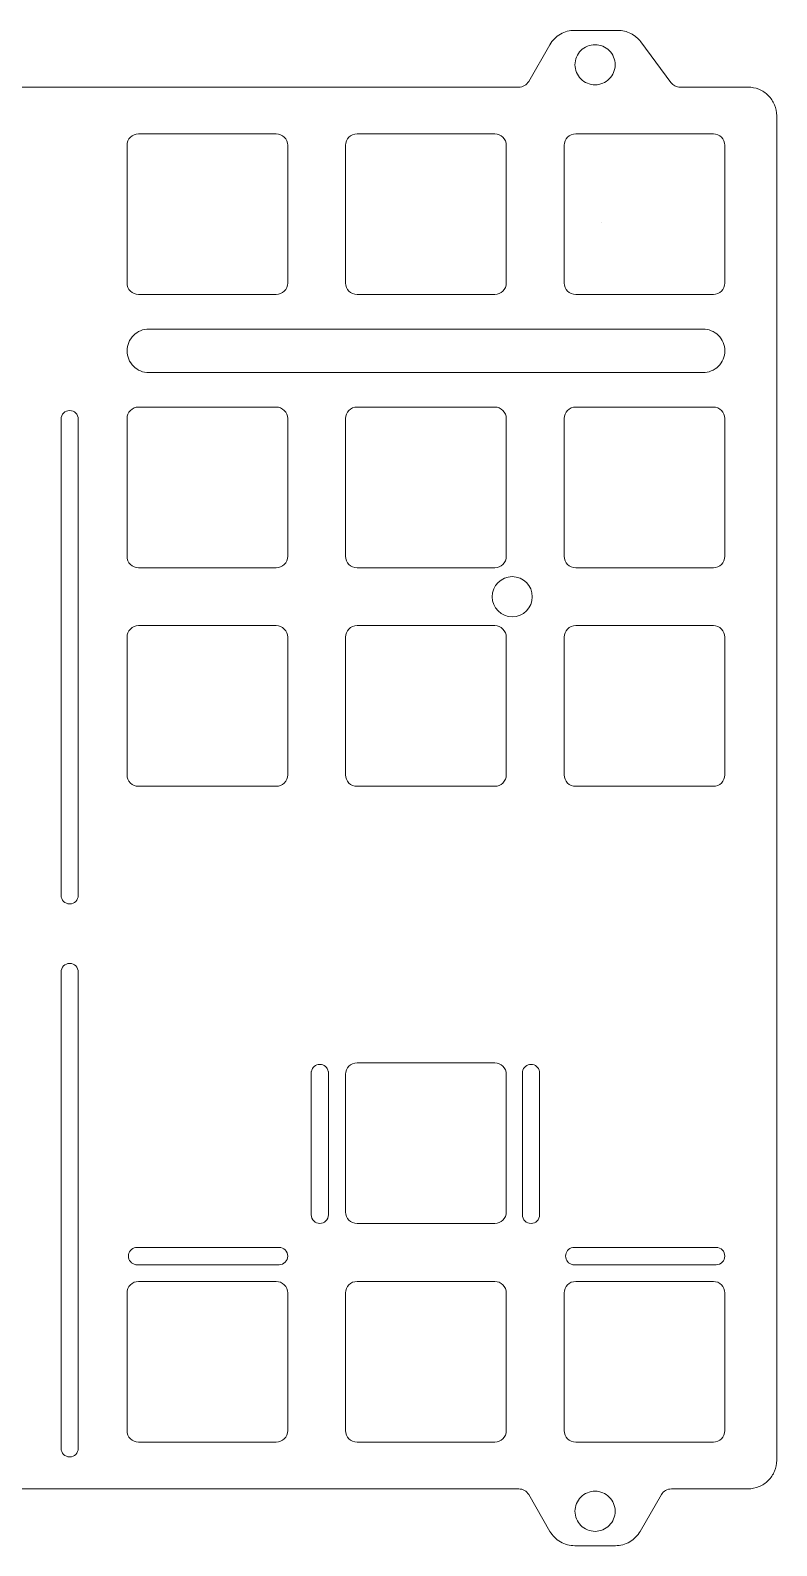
# Model space of a CAD drawing. Header units: millimetres. Extents: x -176 to 176, y -68 to 66.
# Drawn here: x 110.8 to 175.9, y -66.1 to 65.9 of the extents above; entities that cross this region are included whole.
import ezdxf

# ---------------------------------------------------------------- set-up
doc = ezdxf.new("R2010")
doc.units = ezdxf.units.MM

msp = doc.modelspace()

# ---------------------------------------------------------------- linework, layer by layer
at = {"color": 252, "linetype": 'Continuous', "lineweight": 13}
for p, q in [((158.28, 65.93), (162.04, 65.93)), ((158.28, 65.93, -1.5), (162.04, 65.93, -1.5)), ((158.28, 65.93, -1.5), (158.28, 65.93)), ((162.04, 65.93, -1.5), (162.04, 65.93)), ((164.05, 64.92, -1.5), (166.66, 61.39, -1.5)), ((164.05, 64.92, -1.5), (164.05, 64.92)), ((164.05, 64.92), (166.66, 61.39)), ((154.27, 61.48), (156.11, 64.68)), ((154.27, 61.48, -1.5), (156.11, 64.68, -1.5)), ((156.11, 64.68, -1.5), (156.11, 64.68)), ((158.3, 62.93, -1.5), (158.3, 62.93)), ((161.8, 62.93), (161.8, 62.93, -1.5)), ((86.69, 60.98), (119.55, 60.98)), ((119.55, 60.98), (153.4, 60.98)), ((119.55, 60.98, -1.5), (119.55, 60.98)), ((119.55, 60.98, -1.5), (153.4, 60.98, -1.5)), ((153.4, 60.98, -1.5), (153.4, 60.98)), ((154.27, 61.48, -1.5), (154.27, 61.48)), ((166.66, 61.39, -1.5), (166.66, 61.39)), ((167.46, 60.98), (173.38, 60.98)), ((167.46, 60.98, -1.5), (167.46, 60.98)), ((167.46, 60.98, -1.5), (173.38, 60.98, -1.5)), ((173.38, 60.98, -1.5), (173.38, 60.98)), ((175.88, 58.48, -1.5), (175.88, -58.68, -1.5)), ((175.88, 58.48, -1.5), (175.88, 58.48)), ((120.26, 56.91, -1.5), (132.26, 56.91, -1.5)), ((120.26, 56.91), (120.26, 56.91, -1.5)), ((132.26, 56.91), (120.26, 56.91)), ((132.26, 56.91), (132.26, 56.91, -1.5)), ((139.31, 56.91, -1.5), (151.31, 56.91, -1.5)), ((139.31, 56.91), (139.31, 56.91, -1.5)), ((151.31, 56.91), (139.31, 56.91)), ((151.31, 56.91), (151.31, 56.91, -1.5)), ((158.36, 56.91), (158.36, 56.91, -1.5)), ((170.36, 56.91), (158.36, 56.91)), ((158.36, 56.91, -1.5), (170.36, 56.91, -1.5)), ((170.36, 56.91), (170.36, 56.91, -1.5)), ((119.26, 55.91), (119.26, 55.91, -1.5)), ((119.26, 55.91), (119.26, 43.91)), ((119.26, 43.91, -1.5), (119.26, 55.91, -1.5)), ((133.26, 55.91), (133.26, 55.91, -1.5)), ((133.26, 43.91), (133.26, 55.91)), ((133.26, 55.91, -1.5), (133.26, 43.91, -1.5)), ((138.31, 43.91, -1.5), (138.31, 55.91, -1.5)), ((138.31, 55.91), (138.31, 55.91, -1.5)), ((138.31, 55.91), (138.31, 43.91)), ((152.31, 43.91), (152.31, 55.91)), ((152.31, 55.91), (152.31, 55.91, -1.5)), ((152.31, 55.91, -1.5), (152.31, 43.91, -1.5)), ((157.36, 43.91, -1.5), (157.36, 55.91, -1.5)), ((157.36, 55.91), (157.36, 43.91)), ((157.36, 55.91), (157.36, 55.91, -1.5)), ((171.36, 55.91, -1.5), (171.36, 43.91, -1.5)), ((171.36, 43.91), (171.36, 55.91)), ((171.36, 55.91), (171.36, 55.91, -1.5)), ((160.64, 49.19, -0.38), (160.64, 49.19, -1.88)), ((119.26, 43.91), (119.26, 43.91, -1.5)), ((133.26, 43.91), (133.26, 43.91, -1.5)), ((138.31, 43.91), (138.31, 43.91, -1.5)), ((152.31, 43.91), (152.31, 43.91, -1.5)), ((157.36, 43.91), (157.36, 43.91, -1.5)), ((171.36, 43.91), (171.36, 43.91, -1.5)), ((132.26, 42.91, -1.5), (120.26, 42.91, -1.5)), ((120.26, 42.91), (120.26, 42.91, -1.5)), ((120.26, 42.91), (132.26, 42.91)), ((132.26, 42.91), (132.26, 42.91, -1.5)), ((139.31, 42.91), (139.31, 42.91, -1.5)), ((139.31, 42.91), (151.31, 42.91)), ((151.31, 42.91, -1.5), (139.31, 42.91, -1.5)), ((151.31, 42.91), (151.31, 42.91, -1.5)), ((158.36, 42.91), (158.36, 42.91, -1.5)), ((158.36, 42.91), (170.36, 42.91)), ((170.36, 42.91, -1.5), (158.36, 42.91, -1.5)), ((170.36, 42.91), (170.36, 42.91, -1.5)), ((121.16, 39.9), (169.46, 39.9)), ((169.46, 39.9, -1.5), (121.16, 39.9, -1.5)), ((121.16, 39.9), (121.16, 39.9, -1.5)), ((169.46, 39.9), (169.46, 39.9, -1.5)), ((121.16, 36.1), (121.16, 36.1, -1.5)), ((121.16, 36.1, -1.5), (169.46, 36.1, -1.5)), ((169.46, 36.1), (121.16, 36.1)), ((169.46, 36.1), (169.46, 36.1, -1.5)), ((120.26, 33.1, -1.5), (132.26, 33.1, -1.5)), ((120.26, 33.1), (120.26, 33.1, -1.5)), ((132.26, 33.1), (120.26, 33.1)), ((132.26, 33.1), (132.26, 33.1, -1.5)), ((151.31, 33.1), (139.31, 33.1)), ((139.31, 33.1, -1.5), (151.31, 33.1, -1.5)), ((139.31, 33.1), (139.31, 33.1, -1.5)), ((151.31, 33.1), (151.31, 33.1, -1.5)), ((158.36, 33.1), (158.36, 33.1, -1.5)), ((170.36, 33.1), (158.36, 33.1)), ((158.36, 33.1, -1.5), (170.36, 33.1, -1.5)), ((170.36, 33.1), (170.36, 33.1, -1.5)), ((119.26, 32.1), (119.26, 20.1)), ((119.26, 20.1, -1.5), (119.26, 32.1, -1.5)), ((119.26, 32.1), (119.26, 32.1, -1.5)), ((133.26, 20.1), (133.26, 32.1)), ((133.26, 32.1), (133.26, 32.1, -1.5)), ((133.26, 32.1, -1.5), (133.26, 20.1, -1.5)), ((138.31, 32.1), (138.31, 32.1, -1.5)), ((138.31, 32.1), (138.31, 20.1)), ((138.31, 20.1, -1.5), (138.31, 32.1, -1.5)), ((152.31, 20.1), (152.31, 32.1)), ((152.31, 32.1), (152.31, 32.1, -1.5)), ((152.31, 32.1, -1.5), (152.31, 20.1, -1.5)), ((157.36, 32.1), (157.36, 20.1)), ((157.36, 20.1, -1.5), (157.36, 32.1, -1.5)), ((157.36, 32.1), (157.36, 32.1, -1.5)), ((171.36, 20.1), (171.36, 32.1)), ((171.36, 32.1, -1.5), (171.36, 20.1, -1.5)), ((171.36, 32.1), (171.36, 32.1, -1.5)), ((119.26, 20.1), (119.26, 20.1, -1.5)), ((133.26, 20.1), (133.26, 20.1, -1.5)), ((138.31, 20.1), (138.31, 20.1, -1.5)), ((152.31, 20.1), (152.31, 20.1, -1.5)), ((157.36, 20.1), (157.36, 20.1, -1.5)), ((171.36, 20.1), (171.36, 20.1, -1.5)), ((120.26, 19.1), (120.26, 19.1, -1.5)), ((120.26, 19.1), (132.26, 19.1)), ((132.26, 19.1, -1.5), (120.26, 19.1, -1.5)), ((132.26, 19.1), (132.26, 19.1, -1.5)), ((139.31, 19.1), (139.31, 19.1, -1.5)), ((139.31, 19.1), (151.31, 19.1)), ((151.31, 19.1, -1.5), (139.31, 19.1, -1.5)), ((151.31, 19.1), (151.31, 19.1, -1.5)), ((170.36, 19.1, -1.5), (158.36, 19.1, -1.5)), ((158.36, 19.1), (158.36, 19.1, -1.5)), ((158.36, 19.1), (170.36, 19.1)), ((170.36, 19.1), (170.36, 19.1, -1.5)), ((132.26, 14.05), (120.26, 14.05)), ((120.26, 14.05, -1.5), (132.26, 14.05, -1.5)), ((120.26, 14.05), (120.26, 14.05, -1.5)), ((132.26, 14.05), (132.26, 14.05, -1.5)), ((139.31, 14.05), (139.31, 14.05, -1.5)), ((151.31, 14.05), (139.31, 14.05)), ((139.31, 14.05, -1.5), (151.31, 14.05, -1.5)), ((151.31, 14.05), (151.31, 14.05, -1.5)), ((158.36, 14.05, -1.5), (170.36, 14.05, -1.5)), ((158.36, 14.05), (158.36, 14.05, -1.5)), ((170.36, 14.05), (158.36, 14.05)), ((170.36, 14.05), (170.36, 14.05, -1.5)), ((119.26, 1.05, -1.5), (119.26, 13.05, -1.5)), ((119.26, 13.05), (119.26, 13.05, -1.5)), ((119.26, 13.05), (119.26, 1.05)), ((133.26, 1.05), (133.26, 13.05)), ((133.26, 13.05), (133.26, 13.05, -1.5)), ((133.26, 13.05, -1.5), (133.26, 1.05, -1.5)), ((138.31, 13.05), (138.31, 13.05, -1.5)), ((138.31, 1.05, -1.5), (138.31, 13.05, -1.5)), ((138.31, 13.05), (138.31, 1.05)), ((152.31, 1.05), (152.31, 13.05)), ((152.31, 13.05), (152.31, 13.05, -1.5)), ((152.31, 13.05, -1.5), (152.31, 1.05, -1.5)), ((157.36, 13.05), (157.36, 1.05)), ((157.36, 1.05, -1.5), (157.36, 13.05, -1.5)), ((157.36, 13.05), (157.36, 13.05, -1.5)), ((171.36, 1.05), (171.36, 13.05)), ((171.36, 13.05), (171.36, 13.05, -1.5)), ((171.36, 13.05, -1.5), (171.36, 1.05, -1.5)), ((119.26, 1.05), (119.26, 1.05, -1.5)), ((120.26, 0.05), (120.26, 0.05, -1.5)), ((120.26, 0.05), (132.26, 0.05)), ((132.26, 0.05, -1.5), (120.26, 0.05, -1.5)), ((132.26, 0.05), (132.26, 0.05, -1.5)), ((133.26, 1.05), (133.26, 1.05, -1.5)), ((138.31, 1.05), (138.31, 1.05, -1.5)), ((139.31, 0.05), (139.31, 0.05, -1.5)), ((139.31, 0.05), (151.31, 0.05)), ((151.31, 0.05, -1.5), (139.31, 0.05, -1.5)), ((151.31, 0.05), (151.31, 0.05, -1.5)), ((152.31, 1.05), (152.31, 1.05, -1.5)), ((157.36, 1.05), (157.36, 1.05, -1.5)), ((170.36, 0.05, -1.5), (158.36, 0.05, -1.5)), ((158.36, 0.05), (158.36, 0.05, -1.5)), ((158.36, 0.05), (170.36, 0.05)), ((170.36, 0.05), (170.36, 0.05, -1.5)), ((171.36, 1.05), (171.36, 1.05, -1.5)), ((138.31, -25.05), (138.31, -25.05, -1.5)), ((138.31, -37.05, -1.5), (138.31, -25.05, -1.5)), ((138.31, -25.05), (138.31, -37.05)), ((139.31, -24.05), (139.31, -24.05, -1.5)), ((151.31, -24.05), (139.31, -24.05)), ((139.31, -24.05, -1.5), (151.31, -24.05, -1.5)), ((151.31, -24.05), (151.31, -24.05, -1.5)), ((152.31, -25.05, -1.5), (152.31, -37.05, -1.5)), ((152.31, -37.05), (152.31, -25.05)), ((152.31, -25.05), (152.31, -25.05, -1.5)), ((138.31, -37.05), (138.31, -37.05, -1.5)), ((151.31, -38.05, -1.5), (139.31, -38.05, -1.5)), ((139.31, -38.05), (139.31, -38.05, -1.5)), ((139.31, -38.05), (151.31, -38.05)), ((151.31, -38.05), (151.31, -38.05, -1.5)), ((152.31, -37.05), (152.31, -37.05, -1.5)), ((175.88, -42.12), (175.88, -58.68)), ((175.88, -42.12, -1.5), (175.88, -42.12)), ((120.26, -43.1), (120.26, -43.1, -1.5)), ((120.26, -43.1, -1.5), (132.26, -43.1, -1.5)), ((132.26, -43.1), (120.26, -43.1)), ((132.26, -43.1), (132.26, -43.1, -1.5)), ((139.31, -43.1, -1.5), (151.31, -43.1, -1.5)), ((151.31, -43.1), (139.31, -43.1)), ((139.31, -43.1), (139.31, -43.1, -1.5)), ((151.31, -43.1), (151.31, -43.1, -1.5)), ((158.36, -43.1, -1.5), (170.36, -43.1, -1.5)), ((158.36, -43.1), (158.36, -43.1, -1.5)), ((170.36, -43.1), (158.36, -43.1)), ((170.36, -43.1), (170.36, -43.1, -1.5)), ((119.26, -56.1, -1.5), (119.26, -44.1, -1.5)), ((119.26, -44.1), (119.26, -44.1, -1.5)), ((119.26, -44.1), (119.26, -56.1)), ((133.26, -44.1, -1.5), (133.26, -56.1, -1.5)), ((133.26, -56.1), (133.26, -44.1)), ((133.26, -44.1), (133.26, -44.1, -1.5)), ((138.31, -44.1), (138.31, -56.1)), ((138.31, -56.1, -1.5), (138.31, -44.1, -1.5)), ((138.31, -44.1), (138.31, -44.1, -1.5)), ((152.31, -44.1, -1.5), (152.31, -56.1, -1.5)), ((152.31, -56.1), (152.31, -44.1)), ((152.31, -44.1), (152.31, -44.1, -1.5)), ((157.36, -44.1), (157.36, -44.1, -1.5)), ((157.36, -56.1, -1.5), (157.36, -44.1, -1.5)), ((157.36, -44.1), (157.36, -56.1)), ((171.36, -44.1, -1.5), (171.36, -56.1, -1.5)), ((171.36, -56.1), (171.36, -44.1)), ((171.36, -44.1), (171.36, -44.1, -1.5)), ((119.26, -56.1), (119.26, -56.1, -1.5)), ((133.26, -56.1), (133.26, -56.1, -1.5)), ((138.31, -56.1), (138.31, -56.1, -1.5)), ((152.31, -56.1), (152.31, -56.1, -1.5)), ((157.36, -56.1), (157.36, -56.1, -1.5)), ((171.36, -56.1), (171.36, -56.1, -1.5)), ((120.26, -57.1), (120.26, -57.1, -1.5)), ((120.26, -57.1), (132.26, -57.1)), ((132.26, -57.1, -1.5), (120.26, -57.1, -1.5)), ((132.26, -57.1), (132.26, -57.1, -1.5)), ((139.31, -57.1), (139.31, -57.1, -1.5)), ((151.31, -57.1, -1.5), (139.31, -57.1, -1.5)), ((139.31, -57.1), (151.31, -57.1)), ((151.31, -57.1), (151.31, -57.1, -1.5)), ((158.36, -57.1), (170.36, -57.1)), ((158.36, -57.1), (158.36, -57.1, -1.5)), ((170.36, -57.1, -1.5), (158.36, -57.1, -1.5)), ((170.36, -57.1), (170.36, -57.1, -1.5)), ((175.88, -58.68, -1.5), (175.88, -58.68)), ((153.4, -61.18, -1.5), (86.7, -61.18, -1.5)), ((153.4, -61.18), (86.7, -61.18)), ((153.4, -61.18, -1.5), (153.4, -61.18)), ((156.12, -64.88, -1.5), (154.27, -61.68, -1.5)), ((156.12, -64.88), (154.27, -61.68)), ((154.27, -61.68, -1.5), (154.27, -61.68)), ((165.83, -61.68), (163.98, -64.88)), ((165.83, -61.68, -1.5), (163.98, -64.88, -1.5)), ((165.83, -61.68, -1.5), (165.83, -61.68)), ((166.7, -61.18, -1.5), (166.7, -61.18)), ((173.38, -61.18, -1.5), (166.7, -61.18, -1.5)), ((173.38, -61.18), (166.7, -61.18)), ((173.38, -61.18, -1.5), (173.38, -61.18)), ((158.3, -63.13), (158.3, -63.13, -1.5)), ((161.8, -63.13, -1.5), (161.8, -63.13)), ((156.12, -64.88, -1.5), (156.12, -64.88)), ((163.98, -64.88, -1.5), (163.98, -64.88)), ((161.82, -66.13, -1.5), (158.28, -66.13, -1.5)), ((161.82, -66.13), (158.28, -66.13)), ((158.28, -66.13, -1.5), (158.28, -66.13)), ((161.82, -66.13, -1.5), (161.82, -66.13))]:
    msp.add_line(p, q, dxfattribs=at)
at = {"lineweight": 18}
for points in [[(113.51, 32.05), (113.51, -9.45)], [(115.01, 32.05), (115.01, -9.45)], [(135.31, -24.8), (135.31, -37.3)], [(136.81, -24.8), (136.81, -37.3)], [(153.72, -24.8), (153.72, -37.3)], [(155.22, -24.8), (155.22, -37.3)], [(120.01, -40.14), (132.51, -40.14)], [(158.11, -40.14), (170.61, -40.14)], [(120.01, -41.64), (132.51, -41.64)], [(158.11, -41.64), (170.61, -41.64)]]:
    msp.add_lwpolyline(points, dxfattribs=at)
at = {"lineweight": 18, "elevation": 1.5}
for points in [[(113.51, -16.14), (113.51, -57.64)], [(115.01, -16.14), (115.01, -57.64)]]:
    msp.add_lwpolyline(points, dxfattribs=at)
at = {"lineweight": 18}
msp.add_circle((152.83, 16.57), 1.75, dxfattribs=at)
for centre, start, end in [((114.26, 32.05), 359.994, 179.994), ((114.26, -9.45), 180, 0), ((114.26, -16.14, 1.5), 359.994, 179.994), ((136.06, -24.93), 9.637, 170.363), ((154.47, -24.93), 9.637, 170.363), ((136.06, -37.3), 180, 0), ((154.47, -37.3), 180, 0), ((120.13, -40.89), 99.637, 260.363), ((132.51, -40.89), 270, 90), ((158.23, -40.89), 99.637, 260.363), ((170.61, -40.89), 270, 90), ((114.26, -57.64, 1.5), 180, 0)]:
    msp.add_arc(centre, 0.75, start, end, dxfattribs=at)
at = {"color": 252, "linetype": 'Continuous', "lineweight": 13}
for points, knots in [([(156.11, 64.68, -1.5), (156.33, 65.06, -1.5), (156.65, 65.38, -1.5), (157.41, 65.82, -1.5), (157.84, 65.93, -1.5), (158.28, 65.93, -1.5)], [0, 0, 0, 0, 0.5, 0.5, 1, 1, 1, 1]), ([(156.11, 64.68), (156.33, 65.06), (156.65, 65.38), (157.41, 65.82), (157.84, 65.93), (158.28, 65.93)], [0, 0, 0, 0, 0.5, 0.5, 1, 1, 1, 1]), ([(162.04, 65.93, -1.5), (162.42, 65.93, -1.5), (162.81, 65.84, -1.5), (163.51, 65.49, -1.5), (163.81, 65.23, -1.5), (164.05, 64.92, -1.5)], [0, 0, 0, 0, 0.5, 0.5, 1, 1, 1, 1]), ([(162.04, 65.93), (162.42, 65.93), (162.81, 65.84), (163.51, 65.49), (163.81, 65.23), (164.05, 64.92)], [0, 0, 0, 0, 0.5, 0.5, 1, 1, 1, 1]), ([(158.3, 62.93, -1.5), (158.3, 63.16, -1.5), (158.35, 63.39, -1.5), (158.52, 63.81, -1.5), (158.65, 64.01, -1.5), (158.97, 64.33, -1.5), (159.17, 64.46, -1.5), (159.59, 64.64, -1.5), (159.82, 64.68, -1.5), (160.28, 64.68, -1.5), (160.51, 64.64, -1.5), (160.93, 64.46, -1.5), (161.13, 64.33, -1.5), (161.45, 64.01, -1.5), (161.58, 63.81, -1.5), (161.75, 63.39, -1.5), (161.8, 63.16, -1.5), (161.8, 62.93, -1.5)], [0, 0, 0, 0, 0.125, 0.125, 0.25, 0.25, 0.375, 0.375, 0.5, 0.5, 0.625, 0.625, 0.75, 0.75, 0.875, 0.875, 1, 1, 1, 1]), ([(161.8, 62.93), (161.8, 63.16), (161.75, 63.39), (161.58, 63.81), (161.45, 64.01), (161.13, 64.33), (160.93, 64.46), (160.51, 64.64), (160.28, 64.68), (159.82, 64.68), (159.59, 64.64), (159.17, 64.46), (158.97, 64.33), (158.65, 64.01), (158.52, 63.81), (158.35, 63.39), (158.3, 63.16), (158.3, 62.93)], [0, 0, 0, 0, 0.125, 0.125, 0.25, 0.25, 0.375, 0.375, 0.5, 0.5, 0.625, 0.625, 0.75, 0.75, 0.875, 0.875, 1, 1, 1, 1]), ([(158.3, 62.93), (158.3, 62.7), (158.35, 62.48), (158.52, 62.05), (158.65, 61.86), (158.97, 61.53), (159.17, 61.4), (159.59, 61.23), (159.82, 61.18), (160.28, 61.18), (160.51, 61.23), (160.93, 61.4), (161.13, 61.53), (161.45, 61.86), (161.58, 62.05), (161.75, 62.48), (161.8, 62.7), (161.8, 62.93)], [0, 0, 0, 0, 0.125, 0.125, 0.25, 0.25, 0.375, 0.375, 0.5, 0.5, 0.625, 0.625, 0.75, 0.75, 0.875, 0.875, 1, 1, 1, 1]), ([(161.8, 62.93, -1.5), (161.8, 62.7, -1.5), (161.75, 62.48, -1.5), (161.58, 62.05, -1.5), (161.45, 61.86, -1.5), (161.13, 61.53, -1.5), (160.93, 61.4, -1.5), (160.51, 61.23, -1.5), (160.28, 61.18, -1.5), (159.82, 61.18, -1.5), (159.59, 61.23, -1.5), (159.17, 61.4, -1.5), (158.97, 61.53, -1.5), (158.65, 61.86, -1.5), (158.52, 62.05, -1.5), (158.35, 62.48, -1.5), (158.3, 62.7, -1.5), (158.3, 62.93, -1.5)], [0, 0, 0, 0, 0.125, 0.125, 0.25, 0.25, 0.375, 0.375, 0.5, 0.5, 0.625, 0.625, 0.75, 0.75, 0.875, 0.875, 1, 1, 1, 1]), ([(153.4, 60.98), (153.58, 60.98), (153.75, 61.03), (154.05, 61.2), (154.18, 61.33), (154.27, 61.48)], [0, 0, 0, 0, 0.5, 0.5, 1, 1, 1, 1]), ([(153.4, 60.98, -1.5), (153.58, 60.98, -1.5), (153.75, 61.03, -1.5), (154.05, 61.2, -1.5), (154.18, 61.33, -1.5), (154.27, 61.48, -1.5)], [0, 0, 0, 0, 0.5, 0.5, 1, 1, 1, 1]), ([(166.66, 61.39), (166.75, 61.26), (166.87, 61.16), (167.15, 61.02), (167.31, 60.98), (167.46, 60.98)], [0, 0, 0, 0, 0.5, 0.5, 1, 1, 1, 1]), ([(166.66, 61.39, -1.5), (166.75, 61.26, -1.5), (166.87, 61.16, -1.5), (167.15, 61.02, -1.5), (167.31, 60.98, -1.5), (167.46, 60.98, -1.5)], [0, 0, 0, 0, 0.5, 0.5, 1, 1, 1, 1]), ([(173.38, 60.98, -1.5), (173.7, 60.98, -1.5), (174.03, 60.92, -1.5), (174.64, 60.67, -1.5), (174.91, 60.48, -1.5), (175.38, 60.02, -1.5), (175.56, 59.74, -1.5), (175.81, 59.14, -1.5), (175.88, 58.81, -1.5), (175.88, 58.48, -1.5)], [0, 0, 0, 0, 0.25, 0.25, 0.5, 0.5, 0.75, 0.75, 1, 1, 1, 1]), ([(173.38, 60.98), (173.7, 60.98), (174.03, 60.92), (174.64, 60.67), (174.91, 60.48), (175.38, 60.02), (175.56, 59.74), (175.81, 59.14), (175.88, 58.81), (175.88, 58.48)], [0, 0, 0, 0, 0.25, 0.25, 0.5, 0.5, 0.75, 0.75, 1, 1, 1, 1]), ([(119.26, 55.91, -1.5), (119.26, 56.17, -1.5), (119.36, 56.43, -1.5), (119.73, 56.8, -1.5), (119.99, 56.91, -1.5), (120.26, 56.91, -1.5)], [0, 0, 0, 0, 0.5, 0.5, 1, 1, 1, 1]), ([(120.26, 56.91), (119.99, 56.91), (119.73, 56.8), (119.36, 56.43), (119.26, 56.17), (119.26, 55.91)], [0, 0, 0, 0, 0.5, 0.5, 1, 1, 1, 1]), ([(133.26, 55.91), (133.26, 56.17), (133.15, 56.43), (132.78, 56.8), (132.52, 56.91), (132.26, 56.91)], [0, 0, 0, 0, 0.5, 0.5, 1, 1, 1, 1]), ([(132.26, 56.91, -1.5), (132.52, 56.91, -1.5), (132.78, 56.8, -1.5), (133.15, 56.43, -1.5), (133.26, 56.17, -1.5), (133.26, 55.91, -1.5)], [0, 0, 0, 0, 0.5, 0.5, 1, 1, 1, 1]), ([(139.31, 56.91), (139.04, 56.91), (138.78, 56.8), (138.41, 56.43), (138.31, 56.17), (138.31, 55.91)], [0, 0, 0, 0, 0.5, 0.5, 1, 1, 1, 1]), ([(138.31, 55.91, -1.5), (138.31, 56.17, -1.5), (138.41, 56.43, -1.5), (138.78, 56.8, -1.5), (139.04, 56.91, -1.5), (139.31, 56.91, -1.5)], [0, 0, 0, 0, 0.5, 0.5, 1, 1, 1, 1]), ([(152.31, 55.91), (152.31, 56.17), (152.2, 56.43), (151.83, 56.8), (151.57, 56.91), (151.31, 56.91)], [0, 0, 0, 0, 0.5, 0.5, 1, 1, 1, 1]), ([(151.31, 56.91, -1.5), (151.57, 56.91, -1.5), (151.83, 56.8, -1.5), (152.2, 56.43, -1.5), (152.31, 56.17, -1.5), (152.31, 55.91, -1.5)], [0, 0, 0, 0, 0.5, 0.5, 1, 1, 1, 1]), ([(157.36, 55.91, -1.5), (157.36, 56.17, -1.5), (157.46, 56.43, -1.5), (157.83, 56.8, -1.5), (158.09, 56.91, -1.5), (158.36, 56.91, -1.5)], [0, 0, 0, 0, 0.5, 0.5, 1, 1, 1, 1]), ([(158.36, 56.91), (158.09, 56.91), (157.83, 56.8), (157.46, 56.43), (157.36, 56.17), (157.36, 55.91)], [0, 0, 0, 0, 0.5, 0.5, 1, 1, 1, 1]), ([(170.36, 56.91, -1.5), (170.62, 56.91, -1.5), (170.88, 56.8, -1.5), (171.25, 56.43, -1.5), (171.36, 56.17, -1.5), (171.36, 55.91, -1.5)], [0, 0, 0, 0, 0.5, 0.5, 1, 1, 1, 1]), ([(171.36, 55.91), (171.36, 56.17), (171.25, 56.43), (170.88, 56.8), (170.62, 56.91), (170.36, 56.91)], [0, 0, 0, 0, 0.5, 0.5, 1, 1, 1, 1]), ([(119.26, 43.91), (119.26, 43.65), (119.36, 43.39), (119.73, 43.02), (119.99, 42.91), (120.26, 42.91)], [0, 0, 0, 0, 0.5, 0.5, 1, 1, 1, 1]), ([(120.26, 42.91, -1.5), (119.99, 42.91, -1.5), (119.73, 43.02, -1.5), (119.36, 43.39, -1.5), (119.26, 43.65, -1.5), (119.26, 43.91, -1.5)], [0, 0, 0, 0, 0.5, 0.5, 1, 1, 1, 1]), ([(133.26, 43.91, -1.5), (133.26, 43.65, -1.5), (133.15, 43.39, -1.5), (132.78, 43.02, -1.5), (132.52, 42.91, -1.5), (132.26, 42.91, -1.5)], [0, 0, 0, 0, 0.5, 0.5, 1, 1, 1, 1]), ([(132.26, 42.91), (132.52, 42.91), (132.78, 43.02), (133.15, 43.39), (133.26, 43.65), (133.26, 43.91)], [0, 0, 0, 0, 0.5, 0.5, 1, 1, 1, 1]), ([(138.31, 43.91), (138.31, 43.65), (138.41, 43.39), (138.78, 43.02), (139.04, 42.91), (139.31, 42.91)], [0, 0, 0, 0, 0.5, 0.5, 1, 1, 1, 1]), ([(139.31, 42.91, -1.5), (139.04, 42.91, -1.5), (138.78, 43.02, -1.5), (138.41, 43.39, -1.5), (138.31, 43.65, -1.5), (138.31, 43.91, -1.5)], [0, 0, 0, 0, 0.5, 0.5, 1, 1, 1, 1]), ([(152.31, 43.91, -1.5), (152.31, 43.65, -1.5), (152.2, 43.39, -1.5), (151.83, 43.02, -1.5), (151.57, 42.91, -1.5), (151.31, 42.91, -1.5)], [0, 0, 0, 0, 0.5, 0.5, 1, 1, 1, 1]), ([(151.31, 42.91), (151.57, 42.91), (151.83, 43.02), (152.2, 43.39), (152.31, 43.65), (152.31, 43.91)], [0, 0, 0, 0, 0.5, 0.5, 1, 1, 1, 1]), ([(158.36, 42.91, -1.5), (158.09, 42.91, -1.5), (157.83, 43.02, -1.5), (157.46, 43.39, -1.5), (157.36, 43.65, -1.5), (157.36, 43.91, -1.5)], [0, 0, 0, 0, 0.5, 0.5, 1, 1, 1, 1]), ([(157.36, 43.91), (157.36, 43.65), (157.46, 43.39), (157.83, 43.02), (158.09, 42.91), (158.36, 42.91)], [0, 0, 0, 0, 0.5, 0.5, 1, 1, 1, 1]), ([(171.36, 43.91, -1.5), (171.36, 43.65, -1.5), (171.25, 43.39, -1.5), (170.88, 43.02, -1.5), (170.62, 42.91, -1.5), (170.36, 42.91, -1.5)], [0, 0, 0, 0, 0.5, 0.5, 1, 1, 1, 1]), ([(170.36, 42.91), (170.62, 42.91), (170.88, 43.02), (171.25, 43.39), (171.36, 43.65), (171.36, 43.91)], [0, 0, 0, 0, 0.5, 0.5, 1, 1, 1, 1]), ([(121.16, 36.1), (120.91, 36.1), (120.66, 36.15), (120.2, 36.34), (119.99, 36.48), (119.64, 36.83), (119.5, 37.05), (119.31, 37.5), (119.26, 37.75), (119.26, 38.25), (119.31, 38.5), (119.5, 38.96), (119.64, 39.17), (119.99, 39.52), (120.2, 39.66), (120.66, 39.85), (120.91, 39.9), (121.16, 39.9)], [0, 0, 0, 0, 0.125, 0.125, 0.25, 0.25, 0.375, 0.375, 0.5, 0.5, 0.625, 0.625, 0.75, 0.75, 0.875, 0.875, 1, 1, 1, 1]), ([(121.16, 39.9, -1.5), (120.91, 39.9, -1.5), (120.66, 39.85, -1.5), (120.2, 39.66, -1.5), (119.99, 39.52, -1.5), (119.64, 39.17, -1.5), (119.5, 38.96, -1.5), (119.31, 38.5, -1.5), (119.26, 38.25, -1.5), (119.26, 37.75, -1.5), (119.31, 37.5, -1.5), (119.5, 37.05, -1.5), (119.64, 36.83, -1.5), (119.99, 36.48, -1.5), (120.2, 36.34, -1.5), (120.66, 36.15, -1.5), (120.91, 36.1, -1.5), (121.16, 36.1, -1.5)], [0, 0, 0, 0, 0.125, 0.125, 0.25, 0.25, 0.375, 0.375, 0.5, 0.5, 0.625, 0.625, 0.75, 0.75, 0.875, 0.875, 1, 1, 1, 1]), ([(169.46, 36.1, -1.5), (169.71, 36.1, -1.5), (169.95, 36.15, -1.5), (170.41, 36.34, -1.5), (170.62, 36.48, -1.5), (170.98, 36.83, -1.5), (171.12, 37.05, -1.5), (171.31, 37.5, -1.5), (171.36, 37.75, -1.5), (171.36, 38.25, -1.5), (171.31, 38.5, -1.5), (171.12, 38.96, -1.5), (170.98, 39.17, -1.5), (170.62, 39.52, -1.5), (170.41, 39.66, -1.5), (169.95, 39.85, -1.5), (169.71, 39.9, -1.5), (169.46, 39.9, -1.5)], [0, 0, 0, 0, 0.125, 0.125, 0.25, 0.25, 0.375, 0.375, 0.5, 0.5, 0.625, 0.625, 0.75, 0.75, 0.875, 0.875, 1, 1, 1, 1]), ([(169.46, 39.9), (169.71, 39.9), (169.95, 39.85), (170.41, 39.66), (170.62, 39.52), (170.98, 39.17), (171.12, 38.96), (171.31, 38.5), (171.36, 38.25), (171.36, 37.75), (171.31, 37.5), (171.12, 37.05), (170.98, 36.83), (170.62, 36.48), (170.41, 36.34), (169.95, 36.15), (169.71, 36.1), (169.46, 36.1)], [0, 0, 0, 0, 0.125, 0.125, 0.25, 0.25, 0.375, 0.375, 0.5, 0.5, 0.625, 0.625, 0.75, 0.75, 0.875, 0.875, 1, 1, 1, 1]), ([(120.26, 33.1), (119.99, 33.1), (119.73, 32.99), (119.36, 32.62), (119.26, 32.36), (119.26, 32.1)], [0, 0, 0, 0, 0.5, 0.5, 1, 1, 1, 1]), ([(119.26, 32.1, -1.5), (119.26, 32.36, -1.5), (119.36, 32.62, -1.5), (119.73, 32.99, -1.5), (119.99, 33.1, -1.5), (120.26, 33.1, -1.5)], [0, 0, 0, 0, 0.5, 0.5, 1, 1, 1, 1]), ([(132.26, 33.1, -1.5), (132.52, 33.1, -1.5), (132.78, 32.99, -1.5), (133.15, 32.62, -1.5), (133.26, 32.36, -1.5), (133.26, 32.1, -1.5)], [0, 0, 0, 0, 0.5, 0.5, 1, 1, 1, 1]), ([(133.26, 32.1), (133.26, 32.36), (133.15, 32.62), (132.78, 32.99), (132.52, 33.1), (132.26, 33.1)], [0, 0, 0, 0, 0.5, 0.5, 1, 1, 1, 1]), ([(138.31, 32.1, -1.5), (138.31, 32.36, -1.5), (138.41, 32.62, -1.5), (138.78, 32.99, -1.5), (139.04, 33.1, -1.5), (139.31, 33.1, -1.5)], [0, 0, 0, 0, 0.5, 0.5, 1, 1, 1, 1]), ([(139.31, 33.1), (139.04, 33.1), (138.78, 32.99), (138.41, 32.62), (138.31, 32.36), (138.31, 32.1)], [0, 0, 0, 0, 0.5, 0.5, 1, 1, 1, 1]), ([(151.31, 33.1, -1.5), (151.57, 33.1, -1.5), (151.83, 32.99, -1.5), (152.2, 32.62, -1.5), (152.31, 32.36, -1.5), (152.31, 32.1, -1.5)], [0, 0, 0, 0, 0.5, 0.5, 1, 1, 1, 1]), ([(152.31, 32.1), (152.31, 32.36), (152.2, 32.62), (151.83, 32.99), (151.57, 33.1), (151.31, 33.1)], [0, 0, 0, 0, 0.5, 0.5, 1, 1, 1, 1]), ([(157.36, 32.1, -1.5), (157.36, 32.36, -1.5), (157.46, 32.62, -1.5), (157.83, 32.99, -1.5), (158.09, 33.1, -1.5), (158.36, 33.1, -1.5)], [0, 0, 0, 0, 0.5, 0.5, 1, 1, 1, 1]), ([(158.36, 33.1), (158.09, 33.1), (157.83, 32.99), (157.46, 32.62), (157.36, 32.36), (157.36, 32.1)], [0, 0, 0, 0, 0.5, 0.5, 1, 1, 1, 1]), ([(170.36, 33.1, -1.5), (170.62, 33.1, -1.5), (170.88, 32.99, -1.5), (171.25, 32.62, -1.5), (171.36, 32.36, -1.5), (171.36, 32.1, -1.5)], [0, 0, 0, 0, 0.5, 0.5, 1, 1, 1, 1]), ([(171.36, 32.1), (171.36, 32.36), (171.25, 32.62), (170.88, 32.99), (170.62, 33.1), (170.36, 33.1)], [0, 0, 0, 0, 0.5, 0.5, 1, 1, 1, 1]), ([(119.26, 20.1), (119.26, 19.83), (119.36, 19.57), (119.73, 19.2), (119.99, 19.1), (120.26, 19.1)], [0, 0, 0, 0, 0.5, 0.5, 1, 1, 1, 1]), ([(120.26, 19.1, -1.5), (119.99, 19.1, -1.5), (119.73, 19.2, -1.5), (119.36, 19.57, -1.5), (119.26, 19.83, -1.5), (119.26, 20.1, -1.5)], [0, 0, 0, 0, 0.5, 0.5, 1, 1, 1, 1]), ([(133.26, 20.1, -1.5), (133.26, 19.83, -1.5), (133.15, 19.57, -1.5), (132.78, 19.2, -1.5), (132.52, 19.1, -1.5), (132.26, 19.1, -1.5)], [0, 0, 0, 0, 0.5, 0.5, 1, 1, 1, 1]), ([(132.26, 19.1), (132.52, 19.1), (132.78, 19.2), (133.15, 19.57), (133.26, 19.83), (133.26, 20.1)], [0, 0, 0, 0, 0.5, 0.5, 1, 1, 1, 1]), ([(138.31, 20.1), (138.31, 19.83), (138.41, 19.57), (138.78, 19.2), (139.04, 19.1), (139.31, 19.1)], [0, 0, 0, 0, 0.5, 0.5, 1, 1, 1, 1]), ([(139.31, 19.1, -1.5), (139.04, 19.1, -1.5), (138.78, 19.2, -1.5), (138.41, 19.57, -1.5), (138.31, 19.83, -1.5), (138.31, 20.1, -1.5)], [0, 0, 0, 0, 0.5, 0.5, 1, 1, 1, 1]), ([(152.31, 20.1, -1.5), (152.31, 19.83, -1.5), (152.2, 19.57, -1.5), (151.83, 19.2, -1.5), (151.57, 19.1, -1.5), (151.31, 19.1, -1.5)], [0, 0, 0, 0, 0.5, 0.5, 1, 1, 1, 1]), ([(151.31, 19.1), (151.57, 19.1), (151.83, 19.2), (152.2, 19.57), (152.31, 19.83), (152.31, 20.1)], [0, 0, 0, 0, 0.5, 0.5, 1, 1, 1, 1]), ([(158.36, 19.1, -1.5), (158.09, 19.1, -1.5), (157.83, 19.2, -1.5), (157.46, 19.57, -1.5), (157.36, 19.83, -1.5), (157.36, 20.1, -1.5)], [0, 0, 0, 0, 0.5, 0.5, 1, 1, 1, 1]), ([(157.36, 20.1), (157.36, 19.83), (157.46, 19.57), (157.83, 19.2), (158.09, 19.1), (158.36, 19.1)], [0, 0, 0, 0, 0.5, 0.5, 1, 1, 1, 1]), ([(170.36, 19.1), (170.62, 19.1), (170.88, 19.2), (171.25, 19.57), (171.36, 19.83), (171.36, 20.1)], [0, 0, 0, 0, 0.5, 0.5, 1, 1, 1, 1]), ([(171.36, 20.1, -1.5), (171.36, 19.83, -1.5), (171.25, 19.57, -1.5), (170.88, 19.2, -1.5), (170.62, 19.1, -1.5), (170.36, 19.1, -1.5)], [0, 0, 0, 0, 0.5, 0.5, 1, 1, 1, 1]), ([(120.26, 14.05), (119.99, 14.05), (119.73, 13.94), (119.36, 13.57), (119.26, 13.31), (119.26, 13.05)], [0, 0, 0, 0, 0.5, 0.5, 1, 1, 1, 1]), ([(119.26, 13.05, -1.5), (119.26, 13.31, -1.5), (119.36, 13.57, -1.5), (119.73, 13.94, -1.5), (119.99, 14.05, -1.5), (120.26, 14.05, -1.5)], [0, 0, 0, 0, 0.5, 0.5, 1, 1, 1, 1]), ([(132.26, 14.05, -1.5), (132.52, 14.05, -1.5), (132.78, 13.94, -1.5), (133.15, 13.57, -1.5), (133.26, 13.31, -1.5), (133.26, 13.05, -1.5)], [0, 0, 0, 0, 0.5, 0.5, 1, 1, 1, 1]), ([(133.26, 13.05), (133.26, 13.31), (133.15, 13.57), (132.78, 13.94), (132.52, 14.05), (132.26, 14.05)], [0, 0, 0, 0, 0.5, 0.5, 1, 1, 1, 1]), ([(138.31, 13.05, -1.5), (138.31, 13.31, -1.5), (138.41, 13.57, -1.5), (138.78, 13.94, -1.5), (139.04, 14.05, -1.5), (139.31, 14.05, -1.5)], [0, 0, 0, 0, 0.5, 0.5, 1, 1, 1, 1]), ([(139.31, 14.05), (139.04, 14.05), (138.78, 13.94), (138.41, 13.57), (138.31, 13.31), (138.31, 13.05)], [0, 0, 0, 0, 0.5, 0.5, 1, 1, 1, 1]), ([(151.31, 14.05, -1.5), (151.57, 14.05, -1.5), (151.83, 13.94, -1.5), (152.2, 13.57, -1.5), (152.31, 13.31, -1.5), (152.31, 13.05, -1.5)], [0, 0, 0, 0, 0.5, 0.5, 1, 1, 1, 1]), ([(152.31, 13.05), (152.31, 13.31), (152.2, 13.57), (151.83, 13.94), (151.57, 14.05), (151.31, 14.05)], [0, 0, 0, 0, 0.5, 0.5, 1, 1, 1, 1]), ([(158.36, 14.05), (158.09, 14.05), (157.83, 13.94), (157.46, 13.57), (157.36, 13.31), (157.36, 13.05)], [0, 0, 0, 0, 0.5, 0.5, 1, 1, 1, 1]), ([(157.36, 13.05, -1.5), (157.36, 13.31, -1.5), (157.46, 13.57, -1.5), (157.83, 13.94, -1.5), (158.09, 14.05, -1.5), (158.36, 14.05, -1.5)], [0, 0, 0, 0, 0.5, 0.5, 1, 1, 1, 1]), ([(171.36, 13.05), (171.36, 13.31), (171.25, 13.57), (170.88, 13.94), (170.62, 14.05), (170.36, 14.05)], [0, 0, 0, 0, 0.5, 0.5, 1, 1, 1, 1]), ([(170.36, 14.05, -1.5), (170.62, 14.05, -1.5), (170.88, 13.94, -1.5), (171.25, 13.57, -1.5), (171.36, 13.31, -1.5), (171.36, 13.05, -1.5)], [0, 0, 0, 0, 0.5, 0.5, 1, 1, 1, 1]), ([(120.26, 0.05, -1.5), (119.99, 0.05, -1.5), (119.73, 0.15, -1.5), (119.36, 0.52, -1.5), (119.26, 0.78, -1.5), (119.26, 1.05, -1.5)], [0, 0, 0, 0, 0.5, 0.5, 1, 1, 1, 1]), ([(119.26, 1.05), (119.26, 0.78), (119.36, 0.52), (119.73, 0.15), (119.99, 0.05), (120.26, 0.05)], [0, 0, 0, 0, 0.5, 0.5, 1, 1, 1, 1]), ([(133.26, 1.05, -1.5), (133.26, 0.78, -1.5), (133.15, 0.52, -1.5), (132.78, 0.15, -1.5), (132.52, 0.05, -1.5), (132.26, 0.05, -1.5)], [0, 0, 0, 0, 0.5, 0.5, 1, 1, 1, 1]), ([(132.26, 0.05), (132.52, 0.05), (132.78, 0.15), (133.15, 0.52), (133.26, 0.78), (133.26, 1.05)], [0, 0, 0, 0, 0.5, 0.5, 1, 1, 1, 1]), ([(139.31, 0.05, -1.5), (139.04, 0.05, -1.5), (138.78, 0.15, -1.5), (138.41, 0.52, -1.5), (138.31, 0.78, -1.5), (138.31, 1.05, -1.5)], [0, 0, 0, 0, 0.5, 0.5, 1, 1, 1, 1]), ([(138.31, 1.05), (138.31, 0.78), (138.41, 0.52), (138.78, 0.15), (139.04, 0.05), (139.31, 0.05)], [0, 0, 0, 0, 0.5, 0.5, 1, 1, 1, 1]), ([(151.31, 0.05), (151.57, 0.05), (151.83, 0.15), (152.2, 0.52), (152.31, 0.78), (152.31, 1.05)], [0, 0, 0, 0, 0.5, 0.5, 1, 1, 1, 1]), ([(152.31, 1.05, -1.5), (152.31, 0.78, -1.5), (152.2, 0.52, -1.5), (151.83, 0.15, -1.5), (151.57, 0.05, -1.5), (151.31, 0.05, -1.5)], [0, 0, 0, 0, 0.5, 0.5, 1, 1, 1, 1]), ([(157.36, 1.05), (157.36, 0.78), (157.46, 0.52), (157.83, 0.15), (158.09, 0.05), (158.36, 0.05)], [0, 0, 0, 0, 0.5, 0.5, 1, 1, 1, 1]), ([(158.36, 0.05, -1.5), (158.09, 0.05, -1.5), (157.83, 0.15, -1.5), (157.46, 0.52, -1.5), (157.36, 0.78, -1.5), (157.36, 1.05, -1.5)], [0, 0, 0, 0, 0.5, 0.5, 1, 1, 1, 1]), ([(171.36, 1.05, -1.5), (171.36, 0.78, -1.5), (171.25, 0.52, -1.5), (170.88, 0.15, -1.5), (170.62, 0.05, -1.5), (170.36, 0.05, -1.5)], [0, 0, 0, 0, 0.5, 0.5, 1, 1, 1, 1]), ([(170.36, 0.05), (170.62, 0.05), (170.88, 0.15), (171.25, 0.52), (171.36, 0.78), (171.36, 1.05)], [0, 0, 0, 0, 0.5, 0.5, 1, 1, 1, 1]), ([(138.31, -25.05, -1.5), (138.31, -24.79, -1.5), (138.41, -24.53, -1.5), (138.78, -24.16, -1.5), (139.04, -24.05, -1.5), (139.31, -24.05, -1.5)], [0, 0, 0, 0, 0.5, 0.5, 1, 1, 1, 1]), ([(139.31, -24.05), (139.04, -24.05), (138.78, -24.16), (138.41, -24.53), (138.31, -24.79), (138.31, -25.05)], [0, 0, 0, 0, 0.5, 0.5, 1, 1, 1, 1]), ([(151.31, -24.05, -1.5), (151.57, -24.05, -1.5), (151.83, -24.16, -1.5), (152.2, -24.53, -1.5), (152.31, -24.79, -1.5), (152.31, -25.05, -1.5)], [0, 0, 0, 0, 0.5, 0.5, 1, 1, 1, 1]), ([(152.31, -25.05), (152.31, -24.79), (152.2, -24.53), (151.83, -24.16), (151.57, -24.05), (151.31, -24.05)], [0, 0, 0, 0, 0.5, 0.5, 1, 1, 1, 1]), ([(139.31, -38.05, -1.5), (139.04, -38.05, -1.5), (138.78, -37.95, -1.5), (138.41, -37.58, -1.5), (138.31, -37.32, -1.5), (138.31, -37.05, -1.5)], [0, 0, 0, 0, 0.5, 0.5, 1, 1, 1, 1]), ([(138.31, -37.05), (138.31, -37.32), (138.41, -37.58), (138.78, -37.95), (139.04, -38.05), (139.31, -38.05)], [0, 0, 0, 0, 0.5, 0.5, 1, 1, 1, 1]), ([(151.31, -38.05), (151.57, -38.05), (151.83, -37.95), (152.2, -37.58), (152.31, -37.32), (152.31, -37.05)], [0, 0, 0, 0, 0.5, 0.5, 1, 1, 1, 1]), ([(152.31, -37.05, -1.5), (152.31, -37.32, -1.5), (152.2, -37.58, -1.5), (151.83, -37.95, -1.5), (151.57, -38.05, -1.5), (151.31, -38.05, -1.5)], [0, 0, 0, 0, 0.5, 0.5, 1, 1, 1, 1]), ([(119.26, -44.1, -1.5), (119.26, -43.84, -1.5), (119.36, -43.58, -1.5), (119.73, -43.21, -1.5), (119.99, -43.1, -1.5), (120.26, -43.1, -1.5)], [0, 0, 0, 0, 0.5, 0.5, 1, 1, 1, 1]), ([(120.26, -43.1), (119.99, -43.1), (119.73, -43.21), (119.36, -43.58), (119.26, -43.84), (119.26, -44.1)], [0, 0, 0, 0, 0.5, 0.5, 1, 1, 1, 1]), ([(133.26, -44.1), (133.26, -43.84), (133.15, -43.58), (132.78, -43.21), (132.52, -43.1), (132.26, -43.1)], [0, 0, 0, 0, 0.5, 0.5, 1, 1, 1, 1]), ([(132.26, -43.1, -1.5), (132.52, -43.1, -1.5), (132.78, -43.21, -1.5), (133.15, -43.58, -1.5), (133.26, -43.84, -1.5), (133.26, -44.1, -1.5)], [0, 0, 0, 0, 0.5, 0.5, 1, 1, 1, 1]), ([(139.31, -43.1), (139.04, -43.1), (138.78, -43.21), (138.41, -43.58), (138.31, -43.84), (138.31, -44.1)], [0, 0, 0, 0, 0.5, 0.5, 1, 1, 1, 1]), ([(138.31, -44.1, -1.5), (138.31, -43.84, -1.5), (138.41, -43.58, -1.5), (138.78, -43.21, -1.5), (139.04, -43.1, -1.5), (139.31, -43.1, -1.5)], [0, 0, 0, 0, 0.5, 0.5, 1, 1, 1, 1]), ([(152.31, -44.1), (152.31, -43.84), (152.2, -43.58), (151.83, -43.21), (151.57, -43.1), (151.31, -43.1)], [0, 0, 0, 0, 0.5, 0.5, 1, 1, 1, 1]), ([(151.31, -43.1, -1.5), (151.57, -43.1, -1.5), (151.83, -43.21, -1.5), (152.2, -43.58, -1.5), (152.31, -43.84, -1.5), (152.31, -44.1, -1.5)], [0, 0, 0, 0, 0.5, 0.5, 1, 1, 1, 1]), ([(158.36, -43.1), (158.09, -43.1), (157.83, -43.21), (157.46, -43.58), (157.36, -43.84), (157.36, -44.1)], [0, 0, 0, 0, 0.5, 0.5, 1, 1, 1, 1]), ([(157.36, -44.1, -1.5), (157.36, -43.84, -1.5), (157.46, -43.58, -1.5), (157.83, -43.21, -1.5), (158.09, -43.1, -1.5), (158.36, -43.1, -1.5)], [0, 0, 0, 0, 0.5, 0.5, 1, 1, 1, 1]), ([(170.36, -43.1, -1.5), (170.62, -43.1, -1.5), (170.88, -43.21, -1.5), (171.25, -43.58, -1.5), (171.36, -43.84, -1.5), (171.36, -44.1, -1.5)], [0, 0, 0, 0, 0.5, 0.5, 1, 1, 1, 1]), ([(171.36, -44.1), (171.36, -43.84), (171.25, -43.58), (170.88, -43.21), (170.62, -43.1), (170.36, -43.1)], [0, 0, 0, 0, 0.5, 0.5, 1, 1, 1, 1]), ([(120.26, -57.1, -1.5), (119.99, -57.1, -1.5), (119.73, -57, -1.5), (119.36, -56.63, -1.5), (119.26, -56.37, -1.5), (119.26, -56.1, -1.5)], [0, 0, 0, 0, 0.5, 0.5, 1, 1, 1, 1]), ([(119.26, -56.1), (119.26, -56.37), (119.36, -56.63), (119.73, -57), (119.99, -57.1), (120.26, -57.1)], [0, 0, 0, 0, 0.5, 0.5, 1, 1, 1, 1]), ([(133.26, -56.1, -1.5), (133.26, -56.37, -1.5), (133.15, -56.63, -1.5), (132.78, -57, -1.5), (132.52, -57.1, -1.5), (132.26, -57.1, -1.5)], [0, 0, 0, 0, 0.5, 0.5, 1, 1, 1, 1]), ([(132.26, -57.1), (132.52, -57.1), (132.78, -57), (133.15, -56.63), (133.26, -56.37), (133.26, -56.1)], [0, 0, 0, 0, 0.5, 0.5, 1, 1, 1, 1]), ([(138.31, -56.1), (138.31, -56.37), (138.41, -56.63), (138.78, -57), (139.04, -57.1), (139.31, -57.1)], [0, 0, 0, 0, 0.5, 0.5, 1, 1, 1, 1]), ([(139.31, -57.1, -1.5), (139.04, -57.1, -1.5), (138.78, -57, -1.5), (138.41, -56.63, -1.5), (138.31, -56.37, -1.5), (138.31, -56.1, -1.5)], [0, 0, 0, 0, 0.5, 0.5, 1, 1, 1, 1]), ([(151.31, -57.1), (151.57, -57.1), (151.83, -57), (152.2, -56.63), (152.31, -56.37), (152.31, -56.1)], [0, 0, 0, 0, 0.5, 0.5, 1, 1, 1, 1]), ([(152.31, -56.1, -1.5), (152.31, -56.37, -1.5), (152.2, -56.63, -1.5), (151.83, -57, -1.5), (151.57, -57.1, -1.5), (151.31, -57.1, -1.5)], [0, 0, 0, 0, 0.5, 0.5, 1, 1, 1, 1]), ([(157.36, -56.1), (157.36, -56.37), (157.46, -56.63), (157.83, -57), (158.09, -57.1), (158.36, -57.1)], [0, 0, 0, 0, 0.5, 0.5, 1, 1, 1, 1]), ([(158.36, -57.1, -1.5), (158.09, -57.1, -1.5), (157.83, -57, -1.5), (157.46, -56.63, -1.5), (157.36, -56.37, -1.5), (157.36, -56.1, -1.5)], [0, 0, 0, 0, 0.5, 0.5, 1, 1, 1, 1]), ([(171.36, -56.1, -1.5), (171.36, -56.37, -1.5), (171.25, -56.63, -1.5), (170.88, -57, -1.5), (170.62, -57.1, -1.5), (170.36, -57.1, -1.5)], [0, 0, 0, 0, 0.5, 0.5, 1, 1, 1, 1]), ([(170.36, -57.1), (170.62, -57.1), (170.88, -57), (171.25, -56.63), (171.36, -56.37), (171.36, -56.1)], [0, 0, 0, 0, 0.5, 0.5, 1, 1, 1, 1]), ([(175.88, -58.68), (175.88, -59.01), (175.82, -59.33), (175.57, -59.94), (175.38, -60.22), (174.92, -60.68), (174.64, -60.86), (174.04, -61.11), (173.71, -61.18), (173.38, -61.18)], [0, 0, 0, 0, 0.25, 0.25, 0.5, 0.5, 0.75, 0.75, 1, 1, 1, 1]), ([(175.88, -58.68, -1.5), (175.88, -59.01, -1.5), (175.82, -59.33, -1.5), (175.57, -59.94, -1.5), (175.38, -60.22, -1.5), (174.92, -60.68, -1.5), (174.64, -60.86, -1.5), (174.04, -61.11, -1.5), (173.71, -61.18, -1.5), (173.38, -61.18, -1.5)], [0, 0, 0, 0, 0.25, 0.25, 0.5, 0.5, 0.75, 0.75, 1, 1, 1, 1]), ([(154.27, -61.68, -1.5), (154.18, -61.53, -1.5), (154.05, -61.4, -1.5), (153.75, -61.23, -1.5), (153.58, -61.18, -1.5), (153.4, -61.18, -1.5)], [0, 0, 0, 0, 0.5, 0.5, 1, 1, 1, 1]), ([(154.27, -61.68), (154.18, -61.53), (154.05, -61.4), (153.75, -61.23), (153.58, -61.18), (153.4, -61.18)], [0, 0, 0, 0, 0.5, 0.5, 1, 1, 1, 1]), ([(158.3, -63.13, -1.5), (158.3, -62.9, -1.5), (158.35, -62.67, -1.5), (158.52, -62.25, -1.5), (158.65, -62.05, -1.5), (158.97, -61.73, -1.5), (159.17, -61.6, -1.5), (159.59, -61.42, -1.5), (159.82, -61.38, -1.5), (160.28, -61.38, -1.5), (160.51, -61.42, -1.5), (160.93, -61.6, -1.5), (161.13, -61.73, -1.5), (161.45, -62.05, -1.5), (161.58, -62.25, -1.5), (161.75, -62.67, -1.5), (161.8, -62.9, -1.5), (161.8, -63.13, -1.5)], [0, 0, 0, 0, 0.125, 0.125, 0.25, 0.25, 0.375, 0.375, 0.5, 0.5, 0.625, 0.625, 0.75, 0.75, 0.875, 0.875, 1, 1, 1, 1]), ([(161.8, -63.13), (161.8, -62.9), (161.75, -62.67), (161.58, -62.25), (161.45, -62.05), (161.13, -61.73), (160.93, -61.6), (160.51, -61.42), (160.28, -61.38), (159.82, -61.38), (159.59, -61.42), (159.17, -61.6), (158.97, -61.73), (158.65, -62.05), (158.52, -62.25), (158.35, -62.67), (158.3, -62.9), (158.3, -63.13)], [0, 0, 0, 0, 0.125, 0.125, 0.25, 0.25, 0.375, 0.375, 0.5, 0.5, 0.625, 0.625, 0.75, 0.75, 0.875, 0.875, 1, 1, 1, 1]), ([(166.7, -61.18, -1.5), (166.52, -61.18, -1.5), (166.35, -61.23, -1.5), (166.05, -61.4, -1.5), (165.92, -61.53, -1.5), (165.83, -61.68, -1.5)], [0, 0, 0, 0, 0.5, 0.5, 1, 1, 1, 1]), ([(166.7, -61.18), (166.52, -61.18), (166.35, -61.23), (166.05, -61.4), (165.92, -61.53), (165.83, -61.68)], [0, 0, 0, 0, 0.5, 0.5, 1, 1, 1, 1]), ([(158.3, -63.13), (158.3, -63.36), (158.35, -63.58), (158.52, -64.01), (158.65, -64.2), (158.97, -64.53), (159.17, -64.66), (159.59, -64.83), (159.82, -64.88), (160.28, -64.88), (160.51, -64.83), (160.93, -64.66), (161.13, -64.53), (161.45, -64.2), (161.58, -64.01), (161.75, -63.58), (161.8, -63.36), (161.8, -63.13)], [0, 0, 0, 0, 0.125, 0.125, 0.25, 0.25, 0.375, 0.375, 0.5, 0.5, 0.625, 0.625, 0.75, 0.75, 0.875, 0.875, 1, 1, 1, 1]), ([(161.8, -63.13, -1.5), (161.8, -63.36, -1.5), (161.75, -63.58, -1.5), (161.58, -64.01, -1.5), (161.45, -64.2, -1.5), (161.13, -64.53, -1.5), (160.93, -64.66, -1.5), (160.51, -64.83, -1.5), (160.28, -64.88, -1.5), (159.82, -64.88, -1.5), (159.59, -64.83, -1.5), (159.17, -64.66, -1.5), (158.97, -64.53, -1.5), (158.65, -64.2, -1.5), (158.52, -64.01, -1.5), (158.35, -63.58, -1.5), (158.3, -63.36, -1.5), (158.3, -63.13, -1.5)], [0, 0, 0, 0, 0.125, 0.125, 0.25, 0.25, 0.375, 0.375, 0.5, 0.5, 0.625, 0.625, 0.75, 0.75, 0.875, 0.875, 1, 1, 1, 1]), ([(158.28, -66.13), (157.85, -66.13), (157.41, -66.01), (156.65, -65.58), (156.34, -65.26), (156.12, -64.88)], [0, 0, 0, 0, 0.5, 0.5, 1, 1, 1, 1]), ([(158.28, -66.13, -1.5), (157.85, -66.13, -1.5), (157.41, -66.01, -1.5), (156.65, -65.58, -1.5), (156.34, -65.26, -1.5), (156.12, -64.88, -1.5)], [0, 0, 0, 0, 0.5, 0.5, 1, 1, 1, 1]), ([(163.98, -64.88), (163.77, -65.26), (163.45, -65.58), (162.69, -66.01), (162.25, -66.13), (161.82, -66.13)], [0, 0, 0, 0, 0.5, 0.5, 1, 1, 1, 1]), ([(163.98, -64.88, -1.5), (163.77, -65.26, -1.5), (163.45, -65.58, -1.5), (162.69, -66.01, -1.5), (162.25, -66.13, -1.5), (161.82, -66.13, -1.5)], [0, 0, 0, 0, 0.5, 0.5, 1, 1, 1, 1])]:
    msp.add_open_spline(points, degree=3, knots=knots, dxfattribs=at)

doc.saveas('drawing.dxf')
